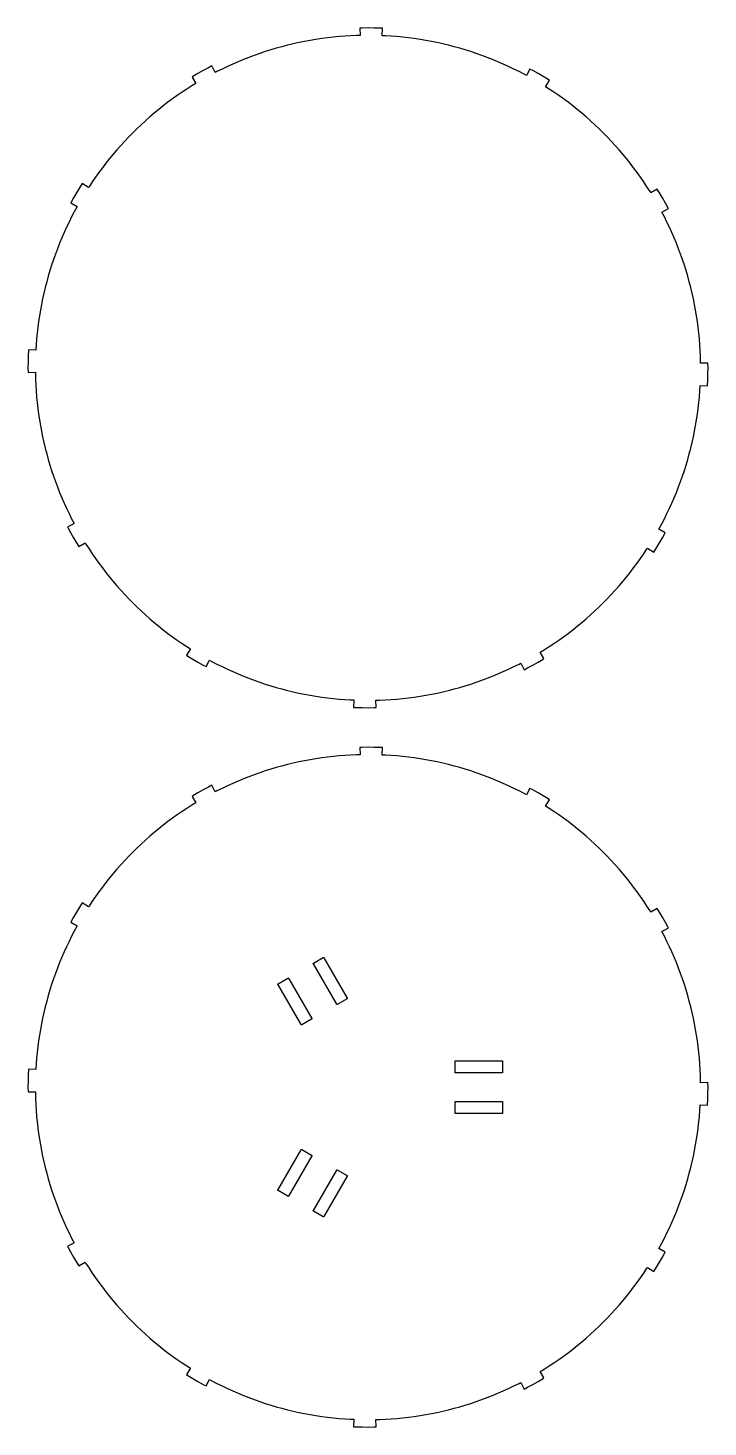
# Model space of a CAD drawing. Header units: millimetres. Extents: x 10 to 360, y 15 to 735.
import ezdxf

# ---------------------------------------------------------------- set-up
doc = ezdxf.new("R2010")
doc.units = ezdxf.units.MM
doc.layers.add('CUT_INNER', color=7, linetype='CONTINUOUS')
doc.layers.add('CUT_OUTER', color=7, linetype='CONTINUOUS')

msp = doc.modelspace()

# ---------------------------------------------------------------- linework, layer by layer
at = {"layer": 'CUT_INNER'}
for points in [[(174.294126, 235.735431), (174.303029, 235.697248), (174.304312, 235.658063), (174.297926, 235.619379), (174.284115, 235.582685), (174.263411, 235.549391), (174.23661, 235.520775), (174.20474, 235.497938), (169.181793, 232.597938), (169.146081, 232.581757), (169.107898, 232.572854), (169.068712, 232.571571), (169.030029, 232.577958), (168.993335, 232.591769), (168.960041, 232.612473), (168.931425, 232.639274), (168.908588, 232.671143), (156.908588, 253.455753), (156.892407, 253.491465), (156.883504, 253.529648), (156.882221, 253.568833), (156.888608, 253.607517), (156.902419, 253.644211), (156.923122, 253.677505), (156.949924, 253.706121), (156.981793, 253.728958), (162.00474, 256.628958), (162.040453, 256.645139), (162.078635, 256.654042), (162.117821, 256.655325), (162.156504, 256.648938), (162.193198, 256.635127), (162.226493, 256.614424), (162.255108, 256.587622), (162.277945, 256.555753), (174.277945, 235.771143)], [(156.107593, 225.235431), (156.116496, 225.197248), (156.117779, 225.158063), (156.111392, 225.119379), (156.097581, 225.082685), (156.076878, 225.049391), (156.050076, 225.020775), (156.018207, 224.997938), (150.99526, 222.097938), (150.959547, 222.081757), (150.921365, 222.072854), (150.882179, 222.071571), (150.843496, 222.077958), (150.806802, 222.091769), (150.773507, 222.112473), (150.744892, 222.139274), (150.722055, 222.171143), (138.722055, 242.955753), (138.705874, 242.991465), (138.696971, 243.029648), (138.695688, 243.068833), (138.702074, 243.107517), (138.715885, 243.144211), (138.736589, 243.177505), (138.76339, 243.206121), (138.79526, 243.228958), (143.818207, 246.128958), (143.853919, 246.145139), (143.892102, 246.154042), (143.931288, 246.155325), (143.969971, 246.148938), (144.006665, 246.135127), (144.039959, 246.114424), (144.068575, 246.087622), (144.091412, 246.055753), (156.091412, 225.271143)], [(230, 197.4), (229.960982, 197.403843), (229.923463, 197.415224), (229.888886, 197.433706), (229.858579, 197.458579), (229.833706, 197.488886), (229.815224, 197.523463), (229.803843, 197.560982), (229.8, 197.6), (229.8, 203.4), (229.803843, 203.439018), (229.815224, 203.476537), (229.833706, 203.511114), (229.858579, 203.541421), (229.888886, 203.566294), (229.923463, 203.584776), (229.960982, 203.596157), (230, 203.6), (254, 203.6), (254.039018, 203.596157), (254.076537, 203.584776), (254.111114, 203.566294), (254.141421, 203.541421), (254.166294, 203.511114), (254.184776, 203.476537), (254.196157, 203.439018), (254.2, 203.4), (254.2, 197.6), (254.196157, 197.560982), (254.184776, 197.523463), (254.166294, 197.488886), (254.141421, 197.458579), (254.111114, 197.433706), (254.076537, 197.415224), (254.039018, 197.403843), (254, 197.4)], [(229.960982, 176.403843), (229.923463, 176.415224), (229.888886, 176.433706), (229.858579, 176.458579), (229.833706, 176.488886), (229.815224, 176.523463), (229.803843, 176.560982), (229.8, 176.6), (229.8, 182.4), (229.803843, 182.439018), (229.815224, 182.476537), (229.833706, 182.511114), (229.858579, 182.541421), (229.888886, 182.566294), (229.923463, 182.584776), (229.960982, 182.596157), (230, 182.6), (254, 182.6), (254.039018, 182.596157), (254.076537, 182.584776), (254.111114, 182.566294), (254.141421, 182.541421), (254.166294, 182.511114), (254.184776, 182.476537), (254.196157, 182.439018), (254.2, 182.4), (254.2, 176.6), (254.196157, 176.560982), (254.184776, 176.523463), (254.166294, 176.488886), (254.141421, 176.458579), (254.111114, 176.433706), (254.076537, 176.415224), (254.039018, 176.403843), (254, 176.4), (230, 176.4)], [(150.744892, 157.860726), (150.773507, 157.887527), (150.806802, 157.908231), (150.843496, 157.922042), (150.882179, 157.928429), (150.921365, 157.927146), (150.959547, 157.918243), (150.99526, 157.902062), (156.018207, 155.002062), (156.050076, 154.979225), (156.076878, 154.950609), (156.097581, 154.917315), (156.111392, 154.880621), (156.117779, 154.841937), (156.116496, 154.802752), (156.107593, 154.764569), (156.091412, 154.728857), (144.091412, 133.944247), (144.068575, 133.912378), (144.039959, 133.885576), (144.006665, 133.864873), (143.969971, 133.851062), (143.931288, 133.844675), (143.892102, 133.845958), (143.853919, 133.854861), (143.818207, 133.871042), (138.79526, 136.771042), (138.76339, 136.793879), (138.736589, 136.822495), (138.715885, 136.855789), (138.702074, 136.892483), (138.695688, 136.931167), (138.696971, 136.970352), (138.705874, 137.008535), (138.722055, 137.044247), (150.722055, 157.828857)], [(168.908588, 147.328857), (168.931425, 147.360726), (168.960041, 147.387527), (168.993335, 147.408231), (169.030029, 147.422042), (169.068712, 147.428429), (169.107898, 147.427146), (169.146081, 147.418243), (169.181793, 147.402062), (174.20474, 144.502062), (174.23661, 144.479225), (174.263411, 144.450609), (174.284115, 144.417315), (174.297926, 144.380621), (174.304312, 144.341937), (174.303029, 144.302752), (174.294126, 144.264569), (174.277945, 144.228857), (162.277945, 123.444247), (162.255108, 123.412378), (162.226493, 123.385576), (162.193198, 123.364873), (162.156504, 123.351062), (162.117821, 123.344675), (162.078635, 123.345958), (162.040453, 123.354861), (162.00474, 123.371042), (156.981793, 126.271042), (156.949924, 126.293879), (156.923122, 126.322495), (156.902419, 126.355789), (156.888608, 126.392483), (156.882221, 126.431167), (156.883504, 126.470352), (156.892407, 126.508535), (156.908588, 126.544247)]]:
    msp.add_lwpolyline(points, close=True, dxfattribs=at)
at = {"layer": 'CUT_OUTER'}
for points in [[(359.8, 560), (359.783931, 562.370099), (355.984281, 562.318575), (355.973956, 562.984362), (355.895831, 565.967814), (355.76565, 568.949449), (355.583453, 571.928357), (355.349293, 574.903632), (355.063244, 577.874367), (354.725392, 580.839658), (354.33584, 583.7986), (353.894706, 586.750294), (353.402126, 589.693838), (352.858248, 592.628338), (352.26324, 595.552899), (351.617281, 598.46663), (350.920569, 601.368644), (350.173316, 604.258057), (349.37575, 607.133988), (348.528113, 609.995562), (347.630664, 612.841906), (346.683676, 615.672154), (345.687438, 618.485445), (344.642253, 621.280919), (343.548439, 624.057727), (342.40633, 626.815023), (341.216273, 629.551966), (339.978632, 632.267723), (338.693782, 634.961466), (337.362116, 637.632375), (336.077883, 640.102892), (339.435169, 641.882956), (339.339239, 642.063629), (337.883525, 644.744722), (336.381241, 647.4), (334.832844, 650.028655), (333.655008, 651.960474), (330.423377, 649.961333), (330.016224, 650.616194), (328.412667, 653.133275), (326.765425, 655.621986), (325.075, 658.081571), (323.341906, 660.511278), (321.566672, 662.910369), (319.749839, 665.278112), (317.891959, 667.613787), (315.9936, 669.916681), (314.055338, 672.186094), (312.077765, 674.421334), (310.061483, 676.62172), (308.007106, 678.786581), (305.91526, 680.91526), (303.786581, 683.007106), (301.62172, 685.061483), (299.421334, 687.077765), (297.186094, 689.055338), (294.916681, 690.9936), (292.613787, 692.891959), (290.278112, 694.749839), (287.910369, 696.566672), (285.511278, 698.341906), (283.081571, 700.075), (280.621986, 701.765425), (278.133275, 703.412667), (276.273317, 704.603533), (278.301613, 707.816945), (277.629887, 708.238807), (275.028655, 709.832844), (272.4, 711.381241), (269.744722, 712.883525), (268.276801, 713.688042), (266.466436, 710.346998), (265.279637, 710.984038), (262.632375, 712.362116), (259.961466, 713.693782), (257.267723, 714.978632), (254.551966, 716.216273), (251.815023, 717.40633), (249.057727, 718.548439), (246.280919, 719.642253), (243.485445, 720.687438), (240.672154, 721.683676), (237.841906, 722.630664), (234.995562, 723.528113), (232.133988, 724.37575), (229.258057, 725.173316), (226.368644, 725.920569), (223.46663, 726.617281), (220.552899, 727.26324), (217.628338, 727.858248), (214.693838, 728.402126), (211.750294, 728.894706), (208.7986, 729.33584), (205.839658, 729.725392), (202.874367, 730.063244), (199.903632, 730.349293), (196.928357, 730.583453), (193.949449, 730.76565), (192.31861, 730.843314), (192.481246, 734.639832), (191.100432, 734.693517), (188.050681, 734.773377), (185, 734.8), (181.949319, 734.773377), (180.864265, 734.751068), (180.954172, 730.952132), (179.032186, 730.895831), (176.050551, 730.76565), (173.071643, 730.583453), (170.096368, 730.349293), (167.125633, 730.063244), (164.160342, 729.725392), (161.2014, 729.33584), (158.249706, 728.894706), (155.306162, 728.402126), (152.371662, 727.858248), (149.447101, 727.26324), (146.53337, 726.617281), (143.631356, 725.920569), (140.741943, 725.173316), (137.866012, 724.37575), (135.004438, 723.528113), (132.158094, 722.630664), (129.327846, 721.683676), (126.514555, 720.687438), (123.719081, 719.642253), (120.942273, 718.548439), (118.184977, 717.40633), (115.448034, 716.216273), (112.732277, 714.978632), (110.038534, 713.693782), (107.367625, 712.362116), (106.427462, 711.879414), (104.681406, 715.254512), (102.936371, 714.339239), (100.255278, 712.883525), (97.6, 711.381241), (94.971345, 709.832844), (94.546008, 709.576453), (96.5124, 706.324791), (94.383806, 705.016224), (91.866725, 703.412667), (89.378014, 701.765425), (86.918429, 700.075), (84.488722, 698.341906), (82.089631, 696.566672), (79.721888, 694.749839), (77.386213, 692.891959), (75.083319, 690.9936), (72.813906, 689.055338), (70.578666, 687.077765), (68.37828, 685.061483), (66.213419, 683.007106), (64.08474, 680.91526), (61.992894, 678.786581), (59.938517, 676.62172), (57.922235, 674.421334), (55.944662, 672.186094), (54.0064, 669.916681), (52.108041, 667.613787), (50.250161, 665.278112), (48.433328, 662.910369), (46.658094, 660.511278), (44.925, 658.081571), (43.234575, 655.621986), (41.587333, 653.133275), (41.325937, 652.729518), (38.13318, 654.790174), (36.761193, 652.629887), (35.167156, 650.028655), (33.618759, 647.4), (32.161106, 644.825187), (35.48369, 642.981161), (35.44003, 642.902445), (34.015962, 640.279637), (32.637884, 637.632375), (31.306218, 634.961466), (30.021368, 632.267723), (28.783727, 629.551966), (27.59367, 626.815023), (26.451561, 624.057727), (25.357747, 621.280919), (24.312562, 618.485445), (23.316324, 615.672154), (22.369336, 612.841906), (21.471887, 609.995562), (20.62425, 607.133988), (19.826684, 604.258057), (19.079431, 601.368644), (18.382719, 598.46663), (17.73676, 595.552899), (17.141752, 592.628338), (16.597874, 589.693838), (16.105294, 586.750294), (15.66416, 583.7986), (15.274608, 580.839658), (14.936756, 577.874367), (14.650707, 574.903632), (14.416547, 571.928357), (14.239341, 569.044184), (10.444659, 569.245166), (10.439557, 569.148325), (10.306483, 566.100432), (10.226623, 563.050681), (10.2, 560), (10.216069, 557.629901), (14.015719, 557.681425), (14.026044, 557.015638), (14.104169, 554.032186), (14.23435, 551.050551), (14.416547, 548.071643), (14.650707, 545.096368), (14.936756, 542.125633), (15.274608, 539.160342), (15.66416, 536.2014), (16.105294, 533.249706), (16.597874, 530.306162), (17.141752, 527.371662), (17.73676, 524.447101), (18.382719, 521.53337), (19.079431, 518.631356), (19.826684, 515.741943), (20.62425, 512.866012), (21.471887, 510.004438), (22.369336, 507.158094), (23.316324, 504.327846), (24.312562, 501.514555), (25.357747, 498.719081), (26.451561, 495.942273), (27.59367, 493.184977), (28.783727, 490.448034), (30.021368, 487.732277), (31.306218, 485.038534), (32.637884, 482.367625), (33.922117, 479.897108), (30.564831, 478.117044), (30.660761, 477.936371), (32.116475, 475.255278), (33.618759, 472.6), (35.167156, 469.971345), (36.344992, 468.039526), (39.576623, 470.038667), (39.983776, 469.383806), (41.587333, 466.866725), (43.234575, 464.378014), (44.925, 461.918429), (46.658094, 459.488722), (48.433328, 457.089631), (50.250161, 454.721888), (52.108041, 452.386213), (54.0064, 450.083319), (55.944662, 447.813906), (57.922235, 445.578666), (59.938517, 443.37828), (61.992894, 441.213419), (64.08474, 439.08474), (66.213419, 436.992894), (68.37828, 434.938517), (70.578666, 432.922235), (72.813906, 430.944662), (75.083319, 429.0064), (77.386213, 427.108041), (79.721888, 425.250161), (82.089631, 423.433328), (84.488722, 421.658094), (86.918429, 419.925), (89.378014, 418.234575), (91.866725, 416.587333), (93.726683, 415.396467), (91.698387, 412.183055), (92.370113, 411.761193), (94.971345, 410.167156), (97.6, 408.618759), (100.255278, 407.116475), (101.723199, 406.311958), (103.533564, 409.653002), (104.720363, 409.015962), (107.367625, 407.637884), (110.038534, 406.306218), (112.732277, 405.021368), (115.448034, 403.783727), (118.184977, 402.59367), (120.942273, 401.451561), (123.719081, 400.357747), (126.514555, 399.312562), (129.327846, 398.316324), (132.158094, 397.369336), (135.004438, 396.471887), (137.866012, 395.62425), (140.741943, 394.826684), (143.631356, 394.079431), (146.53337, 393.382719), (149.447101, 392.73676), (152.371662, 392.141752), (155.306162, 391.597874), (158.249706, 391.105294), (161.2014, 390.66416), (164.160342, 390.274608), (167.125633, 389.936756), (170.096368, 389.650707), (173.071643, 389.416547), (176.050551, 389.23435), (177.68139, 389.156686), (177.518754, 385.360168), (178.899568, 385.306483), (181.949319, 385.226623), (185, 385.2), (188.050681, 385.226623), (189.135735, 385.248932), (189.045828, 389.047868), (190.967814, 389.104169), (193.949449, 389.23435), (196.928357, 389.416547), (199.903632, 389.650707), (202.874367, 389.936756), (205.839658, 390.274608), (208.7986, 390.66416), (211.750294, 391.105294), (214.693838, 391.597874), (217.628338, 392.141752), (220.552899, 392.73676), (223.46663, 393.382719), (226.368644, 394.079431), (229.258057, 394.826684), (232.133988, 395.62425), (234.995562, 396.471887), (237.841906, 397.369336), (240.672154, 398.316324), (243.485445, 399.312562), (246.280919, 400.357747), (249.057727, 401.451561), (251.815023, 402.59367), (254.551966, 403.783727), (257.267723, 405.021368), (259.961466, 406.306218), (262.632375, 407.637884), (263.572538, 408.120586), (265.318594, 404.745488), (267.063629, 405.660761), (269.744722, 407.116475), (272.4, 408.618759), (275.028655, 410.167156), (275.453992, 410.423547), (273.4876, 413.675209), (275.616194, 414.983776), (278.133275, 416.587333), (280.621986, 418.234575), (283.081571, 419.925), (285.511278, 421.658094), (287.910369, 423.433328), (290.278112, 425.250161), (292.613787, 427.108041), (294.916681, 429.0064), (297.186094, 430.944662), (299.421334, 432.922235), (301.62172, 434.938517), (303.786581, 436.992894), (305.91526, 439.08474), (308.007106, 441.213419), (310.061483, 443.37828), (312.077765, 445.578666), (314.055338, 447.813906), (315.9936, 450.083319), (317.891959, 452.386213), (319.749839, 454.721888), (321.566672, 457.089631), (323.341906, 459.488722), (325.075, 461.918429), (326.765425, 464.378014), (328.412667, 466.866725), (328.674063, 467.270482), (331.86682, 465.209826), (333.238807, 467.370113), (334.832844, 469.971345), (336.381241, 472.6), (337.838894, 475.174813), (334.51631, 477.018839), (334.55997, 477.097555), (335.984038, 479.720363), (337.362116, 482.367625), (338.693782, 485.038534), (339.978632, 487.732277), (341.216273, 490.448034), (342.40633, 493.184977), (343.548439, 495.942273), (344.642253, 498.719081), (345.687438, 501.514555), (346.683676, 504.327846), (347.630664, 507.158094), (348.528113, 510.004438), (349.37575, 512.866012), (350.173316, 515.741943), (350.920569, 518.631356), (351.617281, 521.53337), (352.26324, 524.447101), (352.858248, 527.371662), (353.402126, 530.306162), (353.894706, 533.249706), (354.33584, 536.2014), (354.725392, 539.160342), (355.063244, 542.125633), (355.349293, 545.096368), (355.583453, 548.071643), (355.760659, 550.955816), (359.555341, 550.754834), (359.560443, 550.851675), (359.693517, 553.899568), (359.773377, 556.949319)], [(359.8, 190), (359.783931, 192.370099), (355.984281, 192.318575), (355.973956, 192.984362), (355.895831, 195.967814), (355.76565, 198.949449), (355.583453, 201.928357), (355.349293, 204.903632), (355.063244, 207.874367), (354.725392, 210.839658), (354.33584, 213.7986), (353.894706, 216.750294), (353.402126, 219.693838), (352.858248, 222.628338), (352.26324, 225.552899), (351.617281, 228.46663), (350.920569, 231.368644), (350.173316, 234.258057), (349.37575, 237.133988), (348.528113, 239.995562), (347.630664, 242.841906), (346.683676, 245.672154), (345.687438, 248.485445), (344.642253, 251.280919), (343.548439, 254.057727), (342.40633, 256.815023), (341.216273, 259.551966), (339.978632, 262.267723), (338.693782, 264.961466), (337.362116, 267.632375), (336.077883, 270.102892), (339.435169, 271.882956), (339.339239, 272.063629), (337.883525, 274.744722), (336.381241, 277.4), (334.832844, 280.028655), (333.655008, 281.960474), (330.423377, 279.961333), (330.016224, 280.616194), (328.412667, 283.133275), (326.765425, 285.621986), (325.075, 288.081571), (323.341906, 290.511278), (321.566672, 292.910369), (319.749839, 295.278112), (317.891959, 297.613787), (315.9936, 299.916681), (314.055338, 302.186094), (312.077765, 304.421334), (310.061483, 306.62172), (308.007106, 308.786581), (305.91526, 310.91526), (303.786581, 313.007106), (301.62172, 315.061483), (299.421334, 317.077765), (297.186094, 319.055338), (294.916681, 320.9936), (292.613787, 322.891959), (290.278112, 324.749839), (287.910369, 326.566672), (285.511278, 328.341906), (283.081571, 330.075), (280.621986, 331.765425), (278.133275, 333.412667), (276.273317, 334.603533), (278.301613, 337.816945), (277.629887, 338.238807), (275.028655, 339.832844), (272.4, 341.381241), (269.744722, 342.883525), (268.276801, 343.688042), (266.466436, 340.346998), (265.279637, 340.984038), (262.632375, 342.362116), (259.961466, 343.693782), (257.267723, 344.978632), (254.551966, 346.216273), (251.815023, 347.40633), (249.057727, 348.548439), (246.280919, 349.642253), (243.485445, 350.687438), (240.672154, 351.683676), (237.841906, 352.630664), (234.995562, 353.528113), (232.133988, 354.37575), (229.258057, 355.173316), (226.368644, 355.920569), (223.46663, 356.617281), (220.552899, 357.26324), (217.628338, 357.858248), (214.693838, 358.402126), (211.750294, 358.894706), (208.7986, 359.33584), (205.839658, 359.725392), (202.874367, 360.063244), (199.903632, 360.349293), (196.928357, 360.583453), (193.949449, 360.76565), (192.31861, 360.843314), (192.481246, 364.639832), (191.100432, 364.693517), (188.050681, 364.773377), (185, 364.8), (181.949319, 364.773377), (180.864265, 364.751068), (180.954172, 360.952132), (179.032186, 360.895831), (176.050551, 360.76565), (173.071643, 360.583453), (170.096368, 360.349293), (167.125633, 360.063244), (164.160342, 359.725392), (161.2014, 359.33584), (158.249706, 358.894706), (155.306162, 358.402126), (152.371662, 357.858248), (149.447101, 357.26324), (146.53337, 356.617281), (143.631356, 355.920569), (140.741943, 355.173316), (137.866012, 354.37575), (135.004438, 353.528113), (132.158094, 352.630664), (129.327846, 351.683676), (126.514555, 350.687438), (123.719081, 349.642253), (120.942273, 348.548439), (118.184977, 347.40633), (115.448034, 346.216273), (112.732277, 344.978632), (110.038534, 343.693782), (107.367625, 342.362116), (106.427462, 341.879414), (104.681406, 345.254512), (102.936371, 344.339239), (100.255278, 342.883525), (97.6, 341.381241), (94.971345, 339.832844), (94.546008, 339.576453), (96.5124, 336.324791), (94.383806, 335.016224), (91.866725, 333.412667), (89.378014, 331.765425), (86.918429, 330.075), (84.488722, 328.341906), (82.089631, 326.566672), (79.721888, 324.749839), (77.386213, 322.891959), (75.083319, 320.9936), (72.813906, 319.055338), (70.578666, 317.077765), (68.37828, 315.061483), (66.213419, 313.007106), (64.08474, 310.91526), (61.992894, 308.786581), (59.938517, 306.62172), (57.922235, 304.421334), (55.944662, 302.186094), (54.0064, 299.916681), (52.108041, 297.613787), (50.250161, 295.278112), (48.433328, 292.910369), (46.658094, 290.511278), (44.925, 288.081571), (43.234575, 285.621986), (41.587333, 283.133275), (41.325937, 282.729518), (38.13318, 284.790174), (36.761193, 282.629887), (35.167156, 280.028655), (33.618759, 277.4), (32.161106, 274.825187), (35.48369, 272.981161), (35.44003, 272.902445), (34.015962, 270.279637), (32.637884, 267.632375), (31.306218, 264.961466), (30.021368, 262.267723), (28.783727, 259.551966), (27.59367, 256.815023), (26.451561, 254.057727), (25.357747, 251.280919), (24.312562, 248.485445), (23.316324, 245.672154), (22.369336, 242.841906), (21.471887, 239.995562), (20.62425, 237.133988), (19.826684, 234.258057), (19.079431, 231.368644), (18.382719, 228.46663), (17.73676, 225.552899), (17.141752, 222.628338), (16.597874, 219.693838), (16.105294, 216.750294), (15.66416, 213.7986), (15.274608, 210.839658), (14.936756, 207.874367), (14.650707, 204.903632), (14.416547, 201.928357), (14.239341, 199.044184), (10.444659, 199.245166), (10.439557, 199.148325), (10.306483, 196.100432), (10.226623, 193.050681), (10.2, 190), (10.216069, 187.629901), (14.015719, 187.681425), (14.026044, 187.015638), (14.104169, 184.032186), (14.23435, 181.050551), (14.416547, 178.071643), (14.650707, 175.096368), (14.936756, 172.125633), (15.274608, 169.160342), (15.66416, 166.2014), (16.105294, 163.249706), (16.597874, 160.306162), (17.141752, 157.371662), (17.73676, 154.447101), (18.382719, 151.53337), (19.079431, 148.631356), (19.826684, 145.741943), (20.62425, 142.866012), (21.471887, 140.004438), (22.369336, 137.158094), (23.316324, 134.327846), (24.312562, 131.514555), (25.357747, 128.719081), (26.451561, 125.942273), (27.59367, 123.184977), (28.783727, 120.448034), (30.021368, 117.732277), (31.306218, 115.038534), (32.637884, 112.367625), (33.922117, 109.897108), (30.564831, 108.117044), (30.660761, 107.936371), (32.116475, 105.255278), (33.618759, 102.6), (35.167156, 99.971345), (36.344992, 98.039526), (39.576623, 100.038667), (39.983776, 99.383806), (41.587333, 96.866725), (43.234575, 94.378014), (44.925, 91.918429), (46.658094, 89.488722), (48.433328, 87.089631), (50.250161, 84.721888), (52.108041, 82.386213), (54.0064, 80.083319), (55.944662, 77.813906), (57.922235, 75.578666), (59.938517, 73.37828), (61.992894, 71.213419), (64.08474, 69.08474), (66.213419, 66.992894), (68.37828, 64.938517), (70.578666, 62.922235), (72.813906, 60.944662), (75.083319, 59.0064), (77.386213, 57.108041), (79.721888, 55.250161), (82.089631, 53.433328), (84.488722, 51.658094), (86.918429, 49.925), (89.378014, 48.234575), (91.866725, 46.587333), (93.726683, 45.396467), (91.698387, 42.183055), (92.370113, 41.761193), (94.971345, 40.167156), (97.6, 38.618759), (100.255278, 37.116475), (101.723199, 36.311958), (103.533564, 39.653002), (104.720363, 39.015962), (107.367625, 37.637884), (110.038534, 36.306218), (112.732277, 35.021368), (115.448034, 33.783727), (118.184977, 32.59367), (120.942273, 31.451561), (123.719081, 30.357747), (126.514555, 29.312562), (129.327846, 28.316324), (132.158094, 27.369336), (135.004438, 26.471887), (137.866012, 25.62425), (140.741943, 24.826684), (143.631356, 24.079431), (146.53337, 23.382719), (149.447101, 22.73676), (152.371662, 22.141752), (155.306162, 21.597874), (158.249706, 21.105294), (161.2014, 20.66416), (164.160342, 20.274608), (167.125633, 19.936756), (170.096368, 19.650707), (173.071643, 19.416547), (176.050551, 19.23435), (177.68139, 19.156686), (177.518754, 15.360168), (178.899568, 15.306483), (181.949319, 15.226623), (185, 15.2), (188.050681, 15.226623), (189.135735, 15.248932), (189.045828, 19.047868), (190.967814, 19.104169), (193.949449, 19.23435), (196.928357, 19.416547), (199.903632, 19.650707), (202.874367, 19.936756), (205.839658, 20.274608), (208.7986, 20.66416), (211.750294, 21.105294), (214.693838, 21.597874), (217.628338, 22.141752), (220.552899, 22.73676), (223.46663, 23.382719), (226.368644, 24.079431), (229.258057, 24.826684), (232.133988, 25.62425), (234.995562, 26.471887), (237.841906, 27.369336), (240.672154, 28.316324), (243.485445, 29.312562), (246.280919, 30.357747), (249.057727, 31.451561), (251.815023, 32.59367), (254.551966, 33.783727), (257.267723, 35.021368), (259.961466, 36.306218), (262.632375, 37.637884), (263.572538, 38.120586), (265.318594, 34.745488), (267.063629, 35.660761), (269.744722, 37.116475), (272.4, 38.618759), (275.028655, 40.167156), (275.453992, 40.423547), (273.4876, 43.675209), (275.616194, 44.983776), (278.133275, 46.587333), (280.621986, 48.234575), (283.081571, 49.925), (285.511278, 51.658094), (287.910369, 53.433328), (290.278112, 55.250161), (292.613787, 57.108041), (294.916681, 59.0064), (297.186094, 60.944662), (299.421334, 62.922235), (301.62172, 64.938517), (303.786581, 66.992894), (305.91526, 69.08474), (308.007106, 71.213419), (310.061483, 73.37828), (312.077765, 75.578666), (314.055338, 77.813906), (315.9936, 80.083319), (317.891959, 82.386213), (319.749839, 84.721888), (321.566672, 87.089631), (323.341906, 89.488722), (325.075, 91.918429), (326.765425, 94.378014), (328.412667, 96.866725), (328.674063, 97.270482), (331.86682, 95.209826), (333.238807, 97.370113), (334.832844, 99.971345), (336.381241, 102.6), (337.838894, 105.174813), (334.51631, 107.018839), (334.55997, 107.097555), (335.984038, 109.720363), (337.362116, 112.367625), (338.693782, 115.038534), (339.978632, 117.732277), (341.216273, 120.448034), (342.40633, 123.184977), (343.548439, 125.942273), (344.642253, 128.719081), (345.687438, 131.514555), (346.683676, 134.327846), (347.630664, 137.158094), (348.528113, 140.004438), (349.37575, 142.866012), (350.173316, 145.741943), (350.920569, 148.631356), (351.617281, 151.53337), (352.26324, 154.447101), (352.858248, 157.371662), (353.402126, 160.306162), (353.894706, 163.249706), (354.33584, 166.2014), (354.725392, 169.160342), (355.063244, 172.125633), (355.349293, 175.096368), (355.583453, 178.071643), (355.760659, 180.955816), (359.555341, 180.754834), (359.560443, 180.851675), (359.693517, 183.899568), (359.773377, 186.949319)]]:
    msp.add_lwpolyline(points, close=True, dxfattribs=at)

doc.saveas('drawing.dxf')
